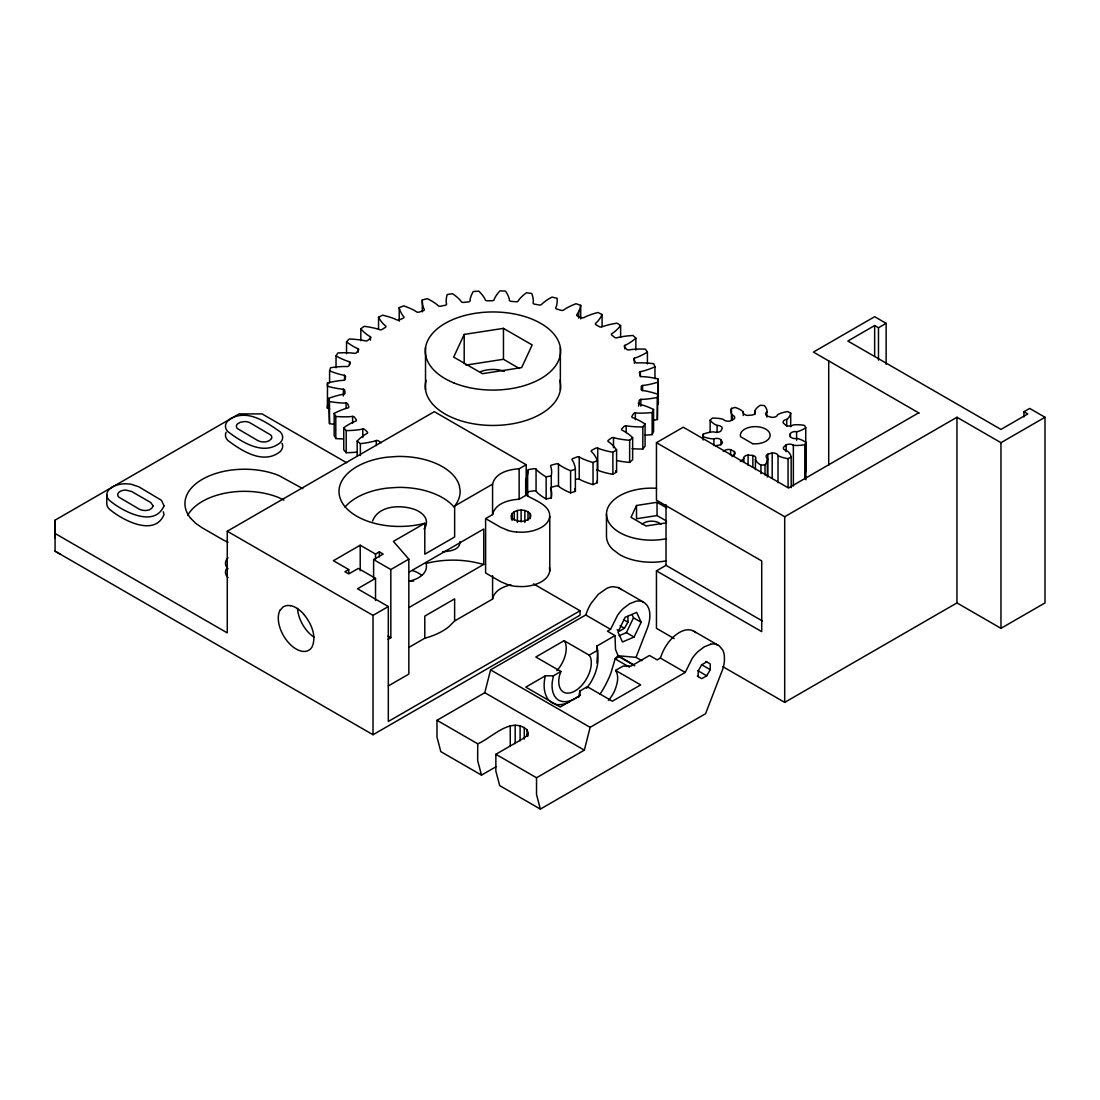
<?xml version="1.0" encoding="UTF-8"?>
<svg xmlns="http://www.w3.org/2000/svg" width="1100" height="1100" viewBox="0 0 1100 1100"><rect width="100%" height="100%" fill="white"/><g stroke="black" fill="none" stroke-linecap="round" stroke-linejoin="round"><path stroke-width="1.5" d="M533.473 583.866L580.058 610.775L580.058 615.189L373.01 734.731L55.083 551.183L55.014 520.19L239.085 413.902L262.048 413.902L346.692 462.77M424.793 638.206A60.665 35.035 0 0 0 448.924 626.67L454.616 620.964L454.644 598.868L424.793 616.096L424.793 638.206L409.104 647.268M495.962 766.769L481.498 775.129L477.661 760.567L477.73 743.82C491.989 737.935 510.826 715.99 527.065 729.781L528.041 732.628L527.065 735.46L524.288 737.88L495.866 754.284L495.853 771.059L499.689 785.62L540.361 809.105L705.554 713.721L722.769 669.102A29.191 16.857 -60 0 0 724.419 661.072L724.405 656.178A29.191 16.857 -60 0 0 722.769 650.045L719.304 645.906L692.918 630.658C685.74 627.743 678.205 632.445 673.076 637.244A29.109 16.803 -60 0 0 667.425 643.844A28.559 16.486 -60 0 0 661.774 654.349L660.344 658.048L657.14 659.89L649.495 655.462L631.18 666.05L623.04 666.105L615.587 670.409C619.548 676.596 617.072 684.558 614.611 690.855A23.017 13.283 -60 0 1 608.369 700.411M515.185 743.655L515.185 725.202M638.564 406.147L639.224 400.689A2.42 1.403 0 0 1 640.874 399.355A30.346 17.518 0 0 0 646.91 399.039L650.237 398.654A65.34 37.73 0 0 0 657.36 397.43L657.896 394.281A65.34 37.73 0 0 0 651.337 392.274L648.216 391.504A30.346 17.518 0 0 0 642.4 390.514A2.42 1.403 0 0 1 641.231 389.015L641.3 386.953A2.42 1.403 0 0 1 642.565 385.481A30.346 17.518 0 0 0 648.436 384.615L651.612 383.928A65.34 37.716 0 0 0 658.295 382.058L657.951 378.909A65.354 37.73 0 0 0 650.925 377.52L647.625 377.066A30.346 17.518 0 0 0 641.616 376.626A2.42 1.403 0 0 1 640.049 375.251L639.54 373.216A2.42 1.403 0 0 1 640.379 371.635A30.346 17.518 0 0 0 645.934 370.246L648.876 369.27A65.326 37.716 0 0 0 654.954 366.795L653.744 363.715A65.354 37.73 0 0 0 646.415 363L643.033 362.849A30.346 17.518 0 0 0 636.982 362.973A2.42 1.403 0 0 1 635.044 361.763L633.985 359.81A2.42 1.403 0 0 1 634.37 358.174A30.346 17.518 0 0 0 639.471 356.276L642.098 355.053A65.354 37.73 0 0 0 647.405 352.041L645.37 349.126A65.354 37.73 0 0 0 637.931 349.099L634.549 349.264A30.346 17.518 0 0 0 628.609 349.938A2.42 1.403 0 0 1 626.368 348.92L624.773 347.091A2.42 1.403 0 0 1 624.704 345.441A30.346 17.518 0 0 0 629.214 343.104L631.455 341.632A65.34 37.73 0 0 0 635.869 338.181L633.036 335.486A65.354 37.73 0 0 0 625.694 336.146L622.408 336.627A30.346 17.518 0 0 0 616.729 337.851A2.42 1.403 0 0 1 614.24 337.054L612.15 335.39A2.42 1.403 0 0 1 611.627 333.768A30.346 17.518 0 0 0 615.423 331.045L617.224 329.381A65.354 37.73 0 0 0 620.62 325.572L617.086 323.166A65.34 37.73 0 0 0 610.019 324.5L606.911 325.284A30.346 17.518 0 0 0 601.645 327.016A2.42 1.403 0 0 1 598.95 326.452L596.434 325.009A2.42 1.403 0 0 1 595.471 323.455A30.346 17.518 0 0 0 598.455 320.416L599.789 318.615A65.354 37.73 0 0 0 602.071 314.531L597.905 312.496A65.34 37.73 0 0 0 591.305 314.462L588.445 315.507A30.346 17.518 0 0 0 583.743 317.707A2.42 1.403 0 0 1 580.938 317.419L577.706 316.113A2.42 1.403 0 0 1 576.661 314.779A30.346 17.518 0 0 0 578.751 311.493L579.576 309.595A65.34 37.716 0 0 0 580.704 305.346L576.015 303.724A65.34 37.73 0 0 0 570.048 306.281L567.518 307.587A30.346 17.518 0 0 0 563.475 310.186A2.42 1.403 0 0 1 560.629 310.159L557.439 309.238A2.42 1.403 0 0 1 555.679 307.945A30.346 17.518 0 0 0 556.834 304.521L557.123 302.569A65.354 37.73 0 0 0 557.054 298.279L551.98 297.096A65.354 37.73 0 0 0 546.796 300.176L544.665 301.702A30.346 17.518 0 0 0 541.393 304.645A2.42 1.403 0 0 1 538.574 304.879L535.164 304.26A2.42 1.403 0 0 1 533.074 303.16A30.346 17.518 0 0 0 533.266 299.654L532.991 297.715A65.354 37.73 0 0 0 531.74 293.48L526.405 292.793A65.34 37.73 0 0 0 522.143 296.312L520.465 298.004A30.346 17.518 0 0 0 518.059 301.221A2.42 1.403 0 0 1 515.336 301.702L511.803 301.414A2.42 1.403 0 0 1 509.424 300.52A30.346 17.518 0 0 0 508.64 297.041L507.842 295.144A65.34 37.73 0 0 0 505.422 291.087L499.964 290.895A65.354 37.73 0 0 0 496.746 294.772L495.55 296.601A30.346 17.518 0 0 0 494.065 299.998A2.42 1.403 0 0 1 491.521 300.726L487.96 300.768A2.42 1.403 0 0 1 485.348 300.094A30.346 17.518 0 0 0 483.615 296.752L482.295 294.951A65.326 37.716 0 0 0 478.789 291.17L473.344 291.486A65.367 37.73 0 0 0 471.24 295.597L470.566 297.522A30.346 17.518 0 0 0 470.058 301.001A2.42 1.403 0 0 1 467.748 301.964L464.228 302.335A2.42 1.403 0 0 1 461.478 301.923A30.346 17.518 0 0 0 458.837 298.774L457.036 297.11A65.354 37.73 0 0 0 452.513 293.714L447.232 294.525A65.354 37.73 0 0 0 446.297 298.788L446.174 300.74A30.332 17.518 0 0 0 446.627 304.232A2.42 1.403 0 0 1 444.606 305.387L441.251 306.089A2.42 1.403 0 0 1 438.419 305.924A30.346 17.518 0 0 0 434.94 303.064L432.699 301.593A65.354 37.73 0 0 0 427.281 298.65L422.304 299.956L422.304 311.85M615.587 670.409L640.668 684.888L612.398 701.195L587.317 686.716L579.851 691.034L579.769 695.723L560.244 706.997L525.786 687.115L545.311 675.84L553.438 675.785L560.904 671.481L535.824 657.002L564.094 640.681L589.16 655.16L590.507 657.429A23.004 13.283 -60 0 1 575.039 690.951A23.004 13.283 -60 0 1 559.556 675.29L560.904 671.481M586.616 688.229L590.26 683.224A32.45 18.741 -60 0 0 597.822 655.806L596.723 646.154L615.024 635.58L607.447 631.207L610.569 629.324L617.65 615.12A29.109 16.803 -60 0 1 623.301 608.52L629.571 603.763L635.841 601.274A29.109 16.803 -60 0 1 641.506 601.342C652.506 605.261 650.678 620.084 647.144 628.76L636.048 657.36L618.475 655.793L634.411 665.252M578.6 318.134L578.751 311.493M422.304 299.956A65.34 37.716 0 0 0 422.565 304.246L422.978 306.185A30.346 17.518 0 0 0 424.408 309.581A2.42 1.403 0 0 1 422.73 310.915L419.609 311.919A2.42 1.403 0 0 1 416.776 312.015A30.346 17.518 0 0 0 412.541 309.512L409.915 308.275A65.34 37.73 0 0 0 403.755 305.869L399.204 307.615A65.354 37.73 0 0 0 400.647 311.822L401.61 313.692A30.346 17.518 0 0 0 403.947 316.924A2.42 1.403 0 0 1 402.683 318.395L399.877 319.674A2.42 1.403 0 0 1 397.1 320.031A30.346 17.518 0 0 0 392.219 317.955L389.29 316.979A65.354 37.73 0 0 0 382.539 315.164L378.538 317.309A65.354 37.73 0 0 0 381.123 321.337L382.594 323.097A30.346 17.518 0 0 0 385.797 326.067A2.42 1.403 0 0 1 384.959 327.635L382.539 329.147A2.42 1.403 0 0 1 379.899 329.766A30.346 17.518 0 0 0 374.509 328.171L371.346 327.47A65.34 37.73 0 0 0 364.183 326.315L360.828 328.804A65.34 37.73 0 0 0 364.499 332.53L366.438 334.139A30.346 17.518 0 0 0 370.439 336.765A2.42 1.403 0 0 1 370.026 338.401L368.074 340.12A2.42 1.403 0 0 1 365.64 340.972A30.346 17.518 0 0 0 359.865 339.886L356.551 339.501A65.34 37.73 0 0 0 349.168 339.02L346.541 341.784A65.34 37.73 0 0 0 351.202 345.125L353.554 346.528A30.346 17.518 0 0 0 358.229 348.755A2.42 1.403 0 0 1 358.284 350.405L356.826 352.275A2.42 1.403 0 0 1 354.668 353.348A30.346 17.518 0 0 0 348.673 352.811L345.29 352.729A65.326 37.716 0 0 0 337.865 352.949L336.036 355.919A65.326 37.716 0 0 0 341.577 358.779L344.286 359.947A30.346 17.518 0 0 0 349.525 361.721A2.42 1.403 0 0 1 350.034 363.33L349.113 365.324A2.42 1.403 0 0 1 347.284 366.575A30.346 17.518 0 0 0 341.22 366.603L337.851 366.836A65.326 37.716 0 0 0 330.577 367.744L329.601 370.837A65.326 37.716 0 0 0 335.871 373.161L338.869 374.055A30.346 17.518 0 0 0 344.52 375.32A2.42 1.403 0 0 1 345.482 376.874L345.125 378.922A2.42 1.403 0 0 1 343.668 380.325A30.346 17.518 0 0 0 337.686 380.916L334.441 381.453A65.354 37.73 0 0 0 327.511 383.02L327.401 386.169A65.354 37.73 0 0 0 334.221 387.874L337.439 388.493A30.346 17.518 0 0 0 343.379 389.207A2.42 1.403 0 0 1 344.754 390.651L344.974 392.7A2.42 1.403 0 0 1 343.915 394.226A30.346 17.518 0 0 0 338.181 395.368L335.115 396.206A65.34 37.73 0 0 0 328.707 398.379L329.491 423.596A65.354 37.73 0 0 0 334.276 424.353M329.643 408.884A65.354 37.73 0 0 1 327.401 408.265L327.511 405.116M652.63 420.393A65.34 37.73 0 0 0 657.36 419.526L657.951 378.909M508.09 584.815L500.83 581.776L485.609 572.976L485.609 518.609L492.58 514.58C495.261 503.168 508.984 499.812 519.145 499.235L526.185 495.165C534.476 500.362 554.07 506.234 548.845 519.97C546.013 525.607 539.949 528.66 534.16 530.434A29.122 16.816 0 0 1 522.624 532.221L516.643 532.043M549.78 516.546L549.78 570.928C548.707 578.6 540.884 582.78 534.16 584.815A29.122 16.816 0 0 1 522.624 586.602L516.643 586.424M553.438 675.785L552.227 682.124A32.45 18.741 -60 0 0 559.831 700.796C567.256 703.574 574.888 699.38 580.525 694.732M596.874 663.053L597.809 650.623L596.723 646.154M578.641 697.373L579.851 691.034M545.311 675.84C543.359 684.021 543.373 693.467 548.804 700.37M495.866 754.284L536.525 777.755L584.334 750.159L590.123 727.334L685.217 672.416L692.299 658.212A29.109 16.803 -60 0 1 697.964 651.612L704.234 646.855L710.504 644.366M481.498 775.129L440.811 751.63L436.989 737.069L436.989 720.294L484.797 692.697L490.586 669.873L585.723 614.982L587.152 611.27A29.329 16.94 -60 0 1 591.154 603.268L598.455 594.179L606.842 588.321A29.191 16.857 -60 0 1 612.975 586.685L618.31 587.592L643.156 601.934M492.58 514.58L492.58 484.138C495.261 472.739 508.984 469.384 519.145 468.793L526.185 464.736L526.185 495.165M454.616 620.964L492.58 599.074C494.147 590.535 503.305 586.561 510.895 584.774M372.556 521.029C378.689 505.051 401.17 504.57 415.044 509.589A27.06 15.62 0 0 1 424.05 515.79C427.295 519.516 427.295 525.277 424.05 528.99M511.376 515.68L512.119 513.535C516.739 508.874 525.511 508.874 530.131 513.535L530.874 515.68L530.131 517.839C525.498 522.486 516.752 522.486 512.119 517.839L511.376 515.68L511.376 519.09M644.793 435.16A65.34 37.73 0 0 0 652.163 434.61L652.163 412.514L653.565 409.461A65.354 37.73 0 0 0 647.652 406.862L644.779 405.817A30.346 17.518 0 0 0 639.32 404.305A2.42 1.403 0 0 1 638.577 402.724M652.163 434.61L653.565 431.558L653.565 409.461M464.2 334.428L453.681 357.087L482.419 373.684L521.661 367.606L532.18 344.946L503.456 328.364L464.2 334.428L464.2 363.743M666.586 507.815L657.03 502.301L636.515 505.478L631.015 517.316L646.03 525.993L666.545 522.816M619.149 635.717L626.381 632.638L633.49 617.842L632.211 615.024M634.04 637.065L641.149 622.256L636.68 612.384L625.102 617.306L617.994 632.115L622.476 641.987L634.04 637.065L626.381 632.638M804.774 478.665L804.774 444.675L805.915 442.393A23.87 13.777 0 0 0 799.535 439.161L798.545 438.859A5.252 3.039 0 0 0 796.675 438.474A5.115 2.956 0 0 1 790.309 436.494L790.281 433.716A5.115 2.956 0 0 1 796.606 431.681A5.252 3.039 0 0 0 798.463 431.296L799.452 430.98A23.87 13.777 0 0 0 805.75 427.707L804.567 425.439A23.87 13.777 0 0 0 796.194 424.71L795.066 424.765A5.252 3.039 0 0 0 793.141 425.026A5.115 2.956 0 0 1 785.936 425.356L783.296 423.019A5.115 2.956 0 0 1 786.72 419.348A5.252 3.039 0 0 0 787.916 418.426L788.452 417.862A23.87 13.777 0 0 0 790.694 413.146L787.572 411.592A23.87 13.777 0 0 0 779.845 413.6L778.951 413.999A5.252 3.039 0 0 0 777.576 414.824A5.115 2.956 0 0 1 771.815 417.34L767.401 416.199A5.115 2.956 0 0 1 766.838 412.046A5.252 3.039 0 0 0 766.989 410.905L766.92 410.259A23.87 13.777 0 0 0 764.376 405.584L760.306 405.268A23.87 13.777 0 0 0 755.686 409.365L755.315 409.97A5.252 3.039 0 0 0 754.916 411.098A5.115 2.956 0 0 1 752.441 415.016L747.656 415.429A5.115 2.956 0 0 1 743.284 412.101A5.252 3.039 0 0 0 742.349 411.098L741.675 410.575A23.87 13.777 0 0 0 735.171 407.44L731.445 408.444A23.87 13.777 0 0 0 731.39 413.339L731.651 413.957A5.252 3.039 0 0 0 732.366 415.03A5.115 2.956 0 0 1 733.947 419.1L730.317 420.942A5.115 2.956 0 0 1 723.525 419.513A5.252 3.039 0 0 0 721.793 418.962L720.747 418.729A23.87 13.777 0 0 0 712.332 418.124L710.133 420.131L710.133 432.025M617.086 629.791L619.438 631.139L624.401 628.265L627.935 622.174L627.935 616.413M697.345 676.115L701.745 678.659L706.723 675.785L710.242 669.68L710.242 663.919L705.843 661.389M599.885 694.348L601.755 691.515A65.477 37.799 -60 0 0 610.803 673.393L615.134 658.886L618.007 655.518L615.505 649.481L615.024 635.58M632.046 448.649L635.401 448.882A65.354 37.73 0 0 0 642.84 449.02L642.84 426.91L645.067 424.036A65.34 37.716 0 0 0 639.952 420.929L637.409 419.636A30.346 17.518 0 0 0 632.445 417.629A2.42 1.403 0 0 1 632.156 415.993L633.352 414.054A2.42 1.403 0 0 1 635.36 412.885A30.346 17.518 0 0 0 641.41 413.146L644.793 413.064A65.34 37.73 0 0 0 652.163 412.514M642.84 449.02L645.067 446.146L645.067 424.036M280.239 610.115L282.824 607.173A25.08 14.479 60 0 1 290.496 605.715M804.774 444.675A23.87 13.777 0 0 1 796.414 445.459L795.3 445.404A5.252 3.039 0 0 1 793.361 445.156A5.115 2.956 0 0 0 786.143 444.881L783.558 447.246A5.115 2.956 0 0 0 787.064 450.89A5.252 3.039 0 0 1 788.274 451.797L788.824 452.361A23.87 13.777 0 0 1 791.175 457.064L791.175 487.671M596.585 470.112A2.42 1.403 0 0 1 597.712 470.168A30.346 17.518 0 0 0 602.855 472.01L605.921 472.849A65.354 37.73 0 0 0 612.893 474.334L616.591 472.024L616.591 449.914A65.34 37.73 0 0 0 613.442 446.022L611.737 444.331A30.346 17.518 0 0 0 608.121 441.526A2.42 1.403 0 0 1 608.754 439.931L610.954 438.309A2.42 1.403 0 0 1 613.498 437.566A30.346 17.518 0 0 0 619.08 438.914L622.339 439.45A65.34 37.73 0 0 0 629.64 440.275L632.638 437.649A65.34 37.73 0 0 0 628.457 434.087L626.299 432.589A30.346 17.518 0 0 0 621.954 430.141A2.42 1.403 0 0 1 622.132 428.505L623.837 426.704A2.42 1.403 0 0 1 626.148 425.741A30.346 17.518 0 0 0 632.046 426.539L635.401 426.786A65.354 37.73 0 0 0 642.84 426.91M617.169 460.639A30.346 17.518 0 0 0 619.08 461.01L622.339 461.56A65.34 37.73 0 0 0 629.64 462.371L632.638 459.745L632.638 437.649M576.4 479.311A2.42 1.403 0 0 1 579.219 479.078A30.346 17.518 0 0 0 583.784 481.374L586.575 482.487A65.34 37.73 0 0 0 593.038 484.591L597.341 482.652L597.341 460.543A65.34 37.73 0 0 0 595.306 456.418L594.096 454.589A30.346 17.518 0 0 0 591.305 451.481A2.42 1.403 0 0 1 592.377 449.955L594.99 448.553A2.42 1.403 0 0 1 597.712 448.071A30.346 17.518 0 0 0 602.855 449.914L605.921 450.752A65.354 37.73 0 0 0 612.893 452.237L616.591 449.914M55 533.445L227.26 632.899L227.26 531.231L434.308 411.689L526.185 464.736M373.615 578.325L373.615 559.584L383.185 554.056L379.349 551.856L375.526 554.056L360.209 545.215L333.41 560.697L348.728 569.539L348.728 572.935M424.834 523.256A60.569 34.966 0 0 1 407.248 526.158A60.981 35.2 0 0 1 388.946 525.91A60.569 34.966 0 0 1 343.118 478.83A60.638 35.008 0 0 1 387.296 457.16L397.306 456.459A60.638 35.008 0 0 1 459.25 485.32L460.13 490.614A60.569 34.966 0 0 1 454.644 506.041L454.644 536.979L424.793 554.207L424.793 523.27L393.401 541.393L408.829 559.144L408.829 674.08L388.314 685.933M454.644 506.041L492.58 484.138M348.728 569.539L344.905 571.739L348.728 573.952L358.297 568.425L375.526 578.366L375.526 600.518M375.526 578.366L357.527 588.761L388.314 606.54L388.314 721.476L580.058 610.775M373.615 559.584L390.83 569.539L408.829 559.144M409.365 571.959L483.766 529.004L483.766 564.369L409.365 607.324M674.135 638.55L656.452 628.334L656.452 570.873L761.723 631.648L761.723 560.931L656.452 500.156L656.452 442.681L683.251 427.212L788.521 487.987L918.679 412.844M886.133 364.224L886.133 323.345L878.474 327.759L874.651 325.545L847.852 341.028L1000.973 429.426L1027.771 413.957L1023.949 411.744L1023.949 416.859M227.26 531.231L373.01 615.368L388.314 606.54M388.053 639.265L390.844 637.656L390.83 569.539M656.452 570.873L666.023 565.345L762.396 620.991M656.452 442.681L784.699 516.725L956.959 417.271L1000.973 442.681L1045 417.271L1045 602.924L1000.973 628.334L956.959 602.924L784.699 702.377L722.782 666.627M589.16 655.16L596.626 650.856M1023.949 411.744L1029.683 408.43L1045 417.271M634.755 665.789L618.956 656.673L615.134 658.886L629.489 667.164M706.723 661.898L701.745 664.771L698.225 670.862L698.225 676.624M767.346 477.043L767.346 458.329A5.115 2.956 0 0 1 767.814 454.176L772.2 452.994A5.115 2.956 0 0 1 778.016 455.482A5.252 3.039 0 0 0 779.405 456.294L780.299 456.679A23.87 13.777 0 0 0 788.081 458.631L791.175 457.064M527.615 496.018A30.346 17.518 0 0 0 527.643 492.525A2.42 1.403 0 0 1 529.815 491.453L533.252 490.916A2.42 1.403 0 0 1 536.058 491.219A30.346 17.518 0 0 0 539.138 494.23L541.159 495.797A65.354 37.73 0 0 0 546.15 498.974L551.279 497.915A65.354 37.73 0 0 0 551.636 493.625L551.485 491.672A30.346 17.518 0 0 0 550.536 488.221A2.42 1.403 0 0 1 552.393 486.97L555.638 486.118A2.42 1.403 0 0 1 558.484 486.145A30.346 17.518 0 0 0 562.361 488.84L564.795 490.201A65.34 37.73 0 0 0 570.598 492.882L575.382 491.356L575.382 469.26A65.34 37.73 0 0 0 574.53 464.984L573.842 463.072A30.346 17.518 0 0 0 571.945 459.745A2.42 1.403 0 0 1 573.43 458.342L576.4 457.201A2.42 1.403 0 0 1 579.219 456.967A30.346 17.518 0 0 0 583.784 459.264L586.575 460.377A65.34 37.73 0 0 0 593.038 462.495L597.341 460.543M551.279 497.915L551.279 475.819A65.354 37.73 0 0 0 551.636 471.529L551.485 469.576A30.346 17.518 0 0 0 550.536 466.125A2.42 1.403 0 0 1 552.393 464.86L555.638 464.021A2.42 1.403 0 0 1 558.484 464.049A30.346 17.518 0 0 0 562.361 466.744L564.795 468.091A65.34 37.73 0 0 0 570.598 470.772L575.382 469.26M408.581 581.268C416.955 579.879 428.835 573.678 426.058 563.489A64.996 37.524 0 0 1 474.389 562.237L483.766 564.369M525.676 495.357L525.676 480.067A65.326 37.716 0 0 0 527.216 475.86L527.615 473.921A30.346 17.518 0 0 0 527.643 470.415A2.42 1.403 0 0 1 529.815 469.356L533.252 468.82A2.42 1.403 0 0 1 536.058 469.109A30.346 17.518 0 0 0 539.138 472.134L541.159 473.688A65.354 37.73 0 0 0 546.15 476.877L551.279 475.819M465.836 365.118L503.456 359.301L519.255 368.431M666.586 521.084L657.03 515.57L636.515 518.732L636.515 505.478M356.95 452.072L353.609 452.389A65.34 37.73 0 0 1 346.197 452.705L343.75 449.886L343.75 427.79A65.34 37.716 0 0 1 348.631 424.545L351.065 423.197A30.346 17.518 0 0 1 355.891 421.066A2.42 1.403 0 0 0 356.043 419.43L354.709 417.519A2.42 1.403 0 0 0 352.619 416.405A30.346 17.518 0 0 1 346.596 416.804L343.214 416.817A65.34 37.73 0 0 1 335.803 416.446L334.18 413.435A65.354 37.73 0 0 1 339.886 410.685L342.678 409.585A30.346 17.518 0 0 1 348.026 407.935A2.42 1.403 0 0 0 348.645 406.326L347.847 404.319A2.42 1.403 0 0 0 346.101 403.026A30.346 17.518 0 0 1 340.038 402.861L336.696 402.559A65.354 37.73 0 0 1 329.491 401.5L328.707 398.379M740.286 461.189A23.87 13.777 0 0 0 742.211 459.979L742.871 459.456A5.252 3.039 0 0 0 743.793 458.439A5.115 2.956 0 0 1 748.082 455.084L752.867 455.469A5.115 2.956 0 0 1 755.439 459.374A5.252 3.039 0 0 0 755.851 460.487L756.25 461.092A23.87 13.777 0 0 0 760.952 465.163L765.023 464.805A23.87 13.777 0 0 0 767.456 460.116L767.525 459.484A5.252 3.039 0 0 0 767.346 458.329M442.571 551.719C448.938 551.43 460.322 550.234 459.979 541.654M508.09 530.434L500.83 527.395L485.609 518.609M412.321 570.57L415.044 571.464A27.06 15.62 0 0 1 421.699 575.314M716.155 644.435L717.805 645.026M283.951 500.115L278.644 497.544A59.648 34.444 0 0 0 229.061 492.484A59.455 34.32 0 0 0 202.386 501.394A59.537 34.375 0 0 0 187.688 515.364M723.346 451.413A5.252 3.039 0 0 0 723.869 451.179A5.115 2.956 0 0 1 730.634 449.694L734.305 451.509L734.305 454.919M886.133 323.345L874.651 316.704L813.409 352.069L919.16 413.132M633.49 617.842L641.149 622.256M623.631 619.685L627.935 622.174M701.456 664.606L710.242 669.68M620.111 625.79L624.401 628.265M697.936 670.711L706.723 675.785M585.723 614.982L610.569 629.324M660.344 658.048L685.217 672.416M636.048 657.36L641.905 660.743M302.789 488.647L278.644 475.434A59.648 34.444 0 0 0 239.291 469.356A59.537 34.375 0 0 0 190.52 518.127M490.586 669.873L590.123 727.334M387.97 635.993L390.844 637.656M484.797 692.697L584.334 750.159M436.989 720.294L477.73 743.82M55.083 551.183L60.486 554.29M692.918 630.658L695.764 632.665M381.219 442.75L378.909 441.183A2.42 1.403 0 0 0 376.31 440.509A30.346 17.518 0 0 1 370.824 441.994L367.606 442.626A65.354 37.73 0 0 1 360.374 443.63L357.184 441.072A65.34 37.73 0 0 1 361.103 437.415L363.138 435.861A30.346 17.518 0 0 1 367.304 433.317A2.42 1.403 0 0 0 367.001 431.681L365.159 429.921A2.42 1.403 0 0 0 362.78 429.014A30.346 17.518 0 0 1 356.95 429.962L353.609 430.293A65.34 37.73 0 0 1 346.197 430.609L343.75 427.79M549.89 701.154L553.121 703.491M190.506 518.127L195.704 523.325L202.386 527.918L221.526 538.973A59.565 34.389 0 0 0 228.071 542.231M618.007 655.518L618.956 656.673M304.095 614.652C311.107 623.342 316.896 635.8 312.111 646.827A25.245 14.575 60 0 1 288.173 642.263A25.245 14.575 60 0 1 280.143 610.005M564.094 640.681L565.428 642.95A23.017 13.296 -60 0 1 556.889 670.697M343.214 438.914A65.34 37.73 0 0 1 335.803 438.543L334.18 435.531L334.18 413.435M710.133 420.131A23.87 13.777 0 0 0 714.67 424.256L715.481 424.71A5.252 3.039 0 0 0 717.09 425.384A5.115 2.956 0 0 1 722.232 428.312L720.899 430.994A5.115 2.956 0 0 1 713.845 431.901A5.252 3.039 0 0 0 711.865 431.984L710.765 432.121A23.87 13.777 0 0 0 703.12 434.239L703.148 436.604A23.87 13.777 0 0 0 710.834 438.666L711.934 438.79A5.252 3.039 0 0 0 713.914 438.859A5.115 2.956 0 0 1 720.995 439.711L722.384 442.393A5.115 2.956 0 0 1 717.296 445.362A5.252 3.039 0 0 0 715.715 446.036M540.361 809.105L536.525 794.53L536.525 777.755M163.35 511.803L164.01 514.663C154.289 537.666 121.289 519.393 109.326 509.094A19.016 10.986 0 0 1 106.782 503.607L106.782 494.766M549.464 567.462L549.78 570.928M657.951 401.005L658.295 404.154L658.295 382.058M528.041 732.628L528.041 735.982M524.26 727.375L524.274 739.117M520.107 725.766L520.107 740.864M510.249 725.766L510.263 745.896M1000.973 442.681L1000.973 628.334M956.959 417.271L956.959 602.924M878.474 327.759L878.474 360.126M874.651 325.545L874.651 356.207M828.713 360.91L828.713 465.094M805.915 442.393L805.915 479.793M805.75 427.707L805.75 471.914M796.606 431.681L796.606 440.192M793.361 445.156L793.361 485.966M790.694 413.146L790.694 426.745M790.281 433.716L790.281 437.112M788.081 458.631L788.081 487.534M786.72 419.348L786.72 426.14M786.143 444.881L786.143 451.688M784.699 516.725L784.699 702.377M778.016 455.482L778.016 482.68M772.2 452.994L772.2 478.5M767.814 454.176L767.814 476.272M766.838 412.046L766.838 417.147M765.023 464.805L765.023 475.007M760.952 465.163L760.952 473.66M755.439 459.374L755.439 469.562M754.916 411.098L754.916 414.494M752.867 455.469L752.867 467.362M748.082 455.084L748.082 465.286M743.793 458.439L743.793 461.849M743.284 412.101L743.284 415.511M732.366 415.03L732.366 420.131M731.445 408.444L731.445 420.337M730.634 449.694L730.634 454.795M720.995 439.711L720.995 444.812M717.09 425.384L717.09 432.176M713.914 438.859L713.914 445.651M703.12 434.239L703.148 440.014M666.023 504.735L666.023 565.345M657.36 397.43L657.36 419.526M657.03 502.301L657.03 515.57M654.954 366.795L654.954 378.689M647.405 352.041L647.405 363.949M642.565 385.481L642.565 390.582M640.874 399.355L640.874 406.161M640.379 371.635L640.379 376.736M635.869 338.181L635.869 350.089M635.36 412.885L635.36 419.691M634.37 358.174L634.37 363.275M629.64 440.275L629.64 462.371M626.148 425.741L626.148 432.534M624.704 345.441L624.704 348.837M620.62 325.572L620.62 337.466M613.498 437.566L613.498 447.769M612.893 452.237L612.893 474.334M606.485 514.14L606.485 536.236A45.045 26.015 0 0 0 612.521 549.23L619.671 554.62A45.045 26.015 0 0 0 666.394 560.78M602.071 314.531L602.071 326.425M597.712 448.071L597.712 470.168M593.038 462.495L593.038 484.591M580.704 305.346L580.704 318.959M579.219 456.967L579.219 479.078M570.598 470.772L570.598 492.882M560.354 347.614L560.354 389.785M558.484 464.049L558.484 486.145M546.15 476.877L546.15 498.974M536.058 469.109L536.058 491.219M530.131 513.535L530.131 518.636M528.014 511.692L528.014 520.204M527.643 470.415L527.643 492.525M527.065 729.781L527.065 736.491M524.851 510.482L524.851 522.404M521.125 510.056L521.125 521.964M519.145 468.793L519.145 499.235M517.399 510.482L517.399 522.404M514.223 511.706L514.223 520.217M512.119 513.535L512.119 520.341M503.456 328.364L503.456 359.301M492.58 575.644L492.58 599.074M425.521 347.614L425.521 389.785M399.204 307.615L399.204 321.214M379.349 551.856L379.349 556.944M378.538 317.309L378.538 329.216M376.31 440.509L376.31 445.61M375.526 554.056L375.526 559.158M373.01 615.368L373.01 734.731M370.439 336.765L370.439 340.161M362.78 429.014L362.78 437.511M360.828 328.804L360.828 340.697M360.374 443.63L360.374 455.524M360.209 545.215L360.209 570.694M358.229 348.755L358.229 352.151M357.184 441.072L357.184 456.362M352.619 416.405L352.619 423.211M349.525 361.721L349.525 365.118M346.541 341.784L346.541 353.678M346.197 430.609L346.197 452.705M346.101 403.026L346.101 408.127M344.52 375.32L344.52 380.421M343.379 389.207L343.379 396M336.036 355.919L336.036 367.812M335.803 416.446L335.803 438.543M329.601 370.837L329.601 382.745M329.491 401.5L329.491 423.596M327.511 383.02L327.401 408.265M55.014 520.19L55.014 537.873M569.717 701.717A38.074 21.986 -60 0 1 554.373 703.973M710.325 644.229A29.191 16.857 -60 0 1 715.99 644.298M618.31 587.592A28.531 16.473 -60 0 1 621.143 589.6M290.469 605.591A25.245 14.575 60 0 1 304.081 614.529M314.077 637.216A25.176 14.534 60 0 1 297.536 608.438M345.001 507.086A60.638 35.008 0 0 1 387.296 488.098L397.306 487.41A60.638 35.008 0 0 1 454.382 507.444M409.172 580.649A60.693 35.035 0 0 1 413.614 581.171M516.409 532.043A29.122 16.816 0 0 1 507.856 530.434M516.409 586.424A29.122 16.816 0 0 1 507.856 584.815M282.026 443.3A19.099 11.027 0 0 1 280.115 451.646C263.505 464.998 241.821 450.945 228.002 440.578A19.016 10.986 0 0 1 226.105 432.245M228.002 577.61A19.016 10.986 0 0 1 226.105 569.277M228.002 568.769A19.016 10.986 0 0 1 228.002 557.796M666.394 538.697A45.045 26.015 0 0 1 606.76 517.055A45.045 26.015 0 0 1 656.576 488.304M642.139 524.274A10.849 6.27 0 0 1 660.921 524.274M574.901 488.51A65.34 37.73 0 0 1 575.382 491.356M596.75 481.25A65.34 37.73 0 0 1 597.341 482.652M615.629 470.704A65.34 37.73 0 0 1 616.591 472.024M480.507 371.717A21.656 12.499 0 0 1 504.309 371.319M559.776 380.27A67.677 39.064 0 0 1 492.938 425.453A67.677 39.064 0 0 1 426.099 380.27M734.305 451.509A5.115 2.956 0 0 1 732.806 455.592A5.252 3.039 0 0 0 732.105 456.665M153.093 505.821C151.511 511.335 143.522 511.349 139.219 509.135L118.786 497.104A8.113 4.689 0 0 1 118.786 492.429L120.079 491.453A8.113 4.689 0 0 1 125.785 490.078L131.56 491.453L150.7 502.507L153.093 505.821M164.01 505.821C154.289 528.825 121.289 510.565 109.326 500.252A19.016 10.986 0 0 1 109.326 489.28L112.351 486.998A19.195 11.083 0 0 1 125.812 483.766L130.749 484.138L138.724 486.75L161.466 500.321L164.01 505.821M271.48 438.515C268.551 442.723 262.116 442.709 257.881 440.619L237.462 428.601A8.113 4.689 0 0 1 237.462 423.913L240.433 422.194L244.489 421.561A8.016 4.634 0 0 1 250.236 422.936L270.669 434.954A8.168 4.716 0 0 1 271.48 438.515M231.028 418.481L228.002 420.764A19.016 10.986 0 0 0 228.002 431.736C241.821 442.104 263.505 456.156 280.115 442.805A19.099 11.027 0 0 0 280.129 431.805C266.42 422.29 248.256 409.09 231.028 418.481M752.689 443.699L740.589 436.714A14.891 8.594 0 0 1 754.394 426.649A14.891 8.594 0 0 1 770.11 435.724A14.891 8.594 0 0 1 752.689 443.699M454.121 383.02A67.677 39.064 0 0 0 560.354 354.42A67.677 39.064 0 0 0 464.337 315.618A67.677 39.064 0 0 0 454.121 383.02"/></g></svg>
